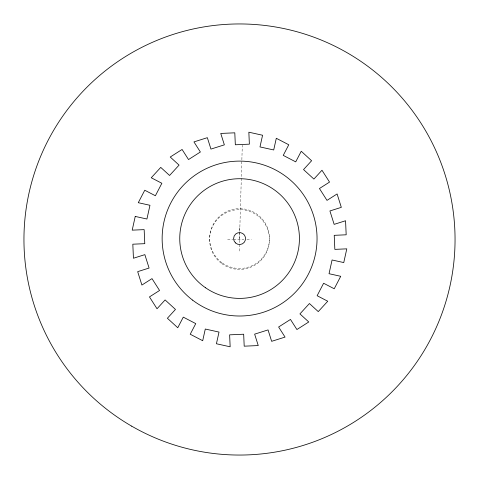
<?xml version="1.0" encoding="UTF-8"?>
<svg xmlns="http://www.w3.org/2000/svg" width="479" height="479" viewBox="0 0 479 479"><rect width="100%" height="100%" fill="white"/><g stroke="black" fill="none" stroke-linecap="round" stroke-linejoin="round"><path stroke-width="0.36" stroke-dasharray="2.4 1.8" d="M239.5 239.5L242.296 145.215M227.633 239.5L232.824 239.5M233.566 239.5L243.949 239.5M246.913 239.5L251.367 239.5M239.5 227.633L239.5 251.367M222.603 263.187A29.92 29.92 0 0 0 269.414 240.961A29.92 29.92 0 0 0 226.759 211.532A29.92 29.92 0 0 0 222.603 263.187M221.741 263.576A29.92 29.92 0 0 0 269.228 242.841A29.92 29.92 0 0 0 227.531 212.083A29.92 29.92 0 0 0 221.741 263.576"/><path stroke-width="0.72" d="M135.24 216.43L132.204 230.154L144.161 229.627L144.778 243.673L132.821 244.2L133.443 258.247L144.856 254.642L149.083 268.048L137.677 271.653L141.904 285.053L151.999 278.622L159.555 290.478L149.466 296.908L157.022 308.763L165.105 299.938L175.47 309.428L167.393 318.254L177.757 327.75L183.283 317.134L195.755 323.618L190.229 334.234L202.701 340.719L205.287 329.037L219.017 332.073L216.43 343.76L230.154 346.796L229.627 334.839L243.673 334.222L244.2 346.179L258.247 345.557L254.642 334.144L268.048 329.917L271.653 341.323L285.053 337.096L278.622 327.001L290.478 319.445L296.908 329.534L308.763 321.978L299.938 313.895L309.428 303.53L318.254 311.607L327.75 301.243L317.134 295.717L323.618 283.245L334.234 288.771L340.719 276.299L329.037 273.713L332.073 259.983L343.76 262.57L346.796 248.846L334.839 249.373L334.222 235.327L346.179 234.8L345.557 220.753L334.144 224.358L329.917 210.952L341.323 207.347L337.096 193.947L327.001 200.378L319.445 188.522L329.534 182.092L321.978 170.237L313.895 179.062L303.53 169.572L311.607 160.746L301.243 151.25L295.717 161.866L283.245 155.382L288.771 144.766L276.299 138.281L273.713 149.963L259.983 146.927L262.57 135.24L248.846 132.204L249.373 144.161L235.327 144.778L234.8 132.821L220.753 133.443L224.358 144.856L210.952 149.083L207.347 137.677L193.947 141.904L200.378 151.999L188.522 159.555L182.092 149.466L170.237 157.022L179.062 165.105L169.572 175.47L160.746 167.393L151.25 177.757L161.866 183.283L155.382 195.755L144.766 190.229L138.281 202.701L149.963 205.287L146.927 219.017L135.24 216.43M131.725 426.172A215.55 215.55 0 0 0 455.05 239.5A215.55 215.55 0 0 0 131.725 52.828A215.55 215.55 0 0 0 131.725 426.172M192.594 300.123A77.454 77.454 0 0 0 316.409 248.475A77.454 77.454 0 0 0 209.772 167.075A77.454 77.454 0 0 0 192.594 300.123M205.611 287.807A59.833 59.833 0 0 0 299.231 243.362A59.833 59.833 0 0 0 213.927 184.505A59.833 59.833 0 0 0 205.611 287.807M235.494 242.919A5.982 5.982 0 0 0 245.416 239.925A5.982 5.982 0 0 0 237.859 232.83A5.982 5.982 0 0 0 235.494 242.919"/></g></svg>
